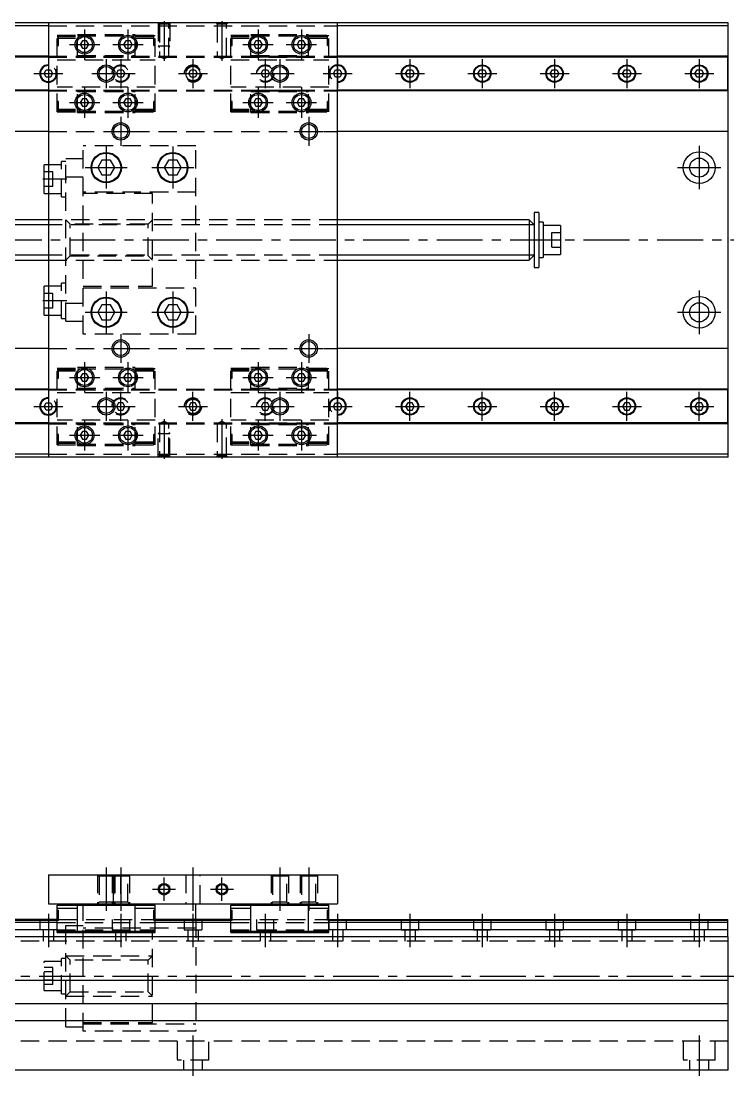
# Model space of a CAD drawing. Extents: x -2 to 705, y -8 to 380.
# Drawn here: x 458.4 to 704.8, y 15.5 to 380 of the extents above; entities that cross this region are included whole.
import ezdxf

# ---------------------------------------------------------------- set-up
doc = ezdxf.new("R2010")
doc.units = 0
doc.header["$LTSCALE"] = 0.5
doc.linetypes.add('CENTER', pattern=[50.8, 31.75, -6.35, 6.35, -6.35])
doc.linetypes.add('DASHED', pattern=[19.05, 12.7, -6.35])
for name, color, linetype in [('MSM_CENTER', 1, 'CENTER'), ('MSM_CONTINUOUS', 7, 'CONTINUOUS'), ('MSM_DASHED', 4, 'DASHED'), ('MSM_NARROW', 5, 'CONTINUOUS')]:
    doc.layers.add(name, color=color, linetype=linetype)

msp = doc.modelspace()

# ---------------------------------------------------------------- linework, layer by layer
at = {"layer": 'MSM_CENTER'}
for p, q in [((507.84, 379.97), (507.84, 366.29)), ((527.84, 379.97), (527.84, 366.29)), ((480.34, 377.09), (480.34, 366.59)), ((495.34, 377.09), (495.34, 366.59)), ((540.34, 377.09), (540.34, 366.59)), ((555.34, 377.09), (555.34, 366.59)), ((471.41, 373.34), (470.86, 373.34)), ((475.09, 371.84), (485.59, 371.84)), ((490.09, 371.84), (500.59, 371.84)), ((504.81, 373.34), (504.26, 373.34)), ((531.41, 373.34), (530.86, 373.34)), ((535.09, 371.84), (545.59, 371.84)), ((550.09, 371.84), (560.59, 371.84)), ((564.81, 373.34), (564.26, 373.34)), ((467.84, 366.84), (467.84, 356.84)), ((487.84, 366.84), (487.84, 356.84)), ((492.84, 366.84), (492.84, 356.84)), ((517.84, 366.84), (517.84, 356.84)), ((542.84, 366.84), (542.84, 356.84)), ((547.84, 366.84), (547.84, 356.84)), ((567.84, 366.84), (567.84, 356.84)), ((592.84, 366.84), (592.84, 356.84)), ((617.84, 366.84), (617.84, 356.84)), ((642.84, 366.84), (642.84, 356.84)), ((667.84, 366.84), (667.84, 356.84)), ((692.84, 366.84), (692.84, 356.84)), ((462.84, 361.84), (472.84, 361.84)), ((482.84, 361.84), (497.84, 361.84)), ((512.84, 361.84), (522.84, 361.84)), ((537.84, 361.84), (552.84, 361.84)), ((562.84, 361.84), (572.84, 361.84)), ((587.84, 361.84), (597.84, 361.84)), ((612.84, 361.84), (622.84, 361.84)), ((637.84, 361.84), (647.84, 361.84)), ((662.84, 361.84), (672.84, 361.84)), ((687.84, 361.84), (697.84, 361.84)), ((480.34, 357.09), (480.34, 346.59)), ((495.34, 357.09), (495.34, 346.59)), ((540.34, 357.09), (540.34, 346.59)), ((555.34, 357.09), (555.34, 346.59)), ((471.41, 350.34), (470.86, 350.34)), ((475.09, 351.84), (485.59, 351.84)), ((490.09, 351.84), (500.59, 351.84)), ((504.81, 350.34), (504.26, 350.34)), ((531.41, 350.34), (530.86, 350.34)), ((535.09, 351.84), (545.59, 351.84)), ((550.09, 351.84), (560.59, 351.84)), ((564.81, 350.34), (564.26, 350.34)), ((492.84, 346.84), (492.84, 336.84)), ((557.84, 346.84), (557.84, 336.84)), ((487.84, 341.84), (497.84, 341.84)), ((552.84, 341.84), (562.84, 341.84)), ((487.84, 336.59), (487.84, 322.09)), ((510.84, 336.59), (510.84, 322.09)), ((692.84, 336.84), (692.84, 321.84)), ((480.59, 329.34), (495.09, 329.34)), ((503.59, 329.34), (518.09, 329.34)), ((685.34, 329.34), (700.34, 329.34)), ((474.21, 325.34), (465.96, 325.34)), ((221.09, 304.34), (704.84, 304.34)), ((487.84, 286.59), (487.84, 272.09)), ((510.84, 286.59), (510.84, 272.09)), ((692.84, 286.84), (692.84, 271.84)), ((474.21, 283.34), (465.96, 283.34)), ((480.59, 279.34), (495.09, 279.34)), ((503.59, 279.34), (518.09, 279.34)), ((685.34, 279.34), (700.34, 279.34)), ((492.84, 271.84), (492.84, 261.84)), ((557.84, 271.84), (557.84, 261.84)), ((487.84, 266.84), (497.84, 266.84)), ((552.84, 266.84), (562.84, 266.84)), ((480.34, 262.09), (480.34, 251.59)), ((495.34, 262.09), (495.34, 251.59)), ((540.34, 262.09), (540.34, 251.59)), ((555.34, 262.09), (555.34, 251.59)), ((471.41, 258.34), (470.86, 258.34)), ((475.09, 256.84), (485.59, 256.84)), ((490.09, 256.84), (500.59, 256.84)), ((504.81, 258.34), (504.26, 258.34)), ((531.41, 258.34), (530.86, 258.34)), ((535.09, 256.84), (545.59, 256.84)), ((550.09, 256.84), (560.59, 256.84)), ((564.81, 258.34), (564.26, 258.34)), ((467.84, 251.84), (467.84, 241.84)), ((487.84, 251.84), (487.84, 241.84)), ((492.84, 241.84), (492.84, 251.84)), ((517.84, 241.84), (517.84, 251.84)), ((542.84, 241.84), (542.84, 251.84)), ((547.84, 251.84), (547.84, 241.84)), ((567.84, 251.84), (567.84, 241.84)), ((592.84, 241.84), (592.84, 251.84)), ((617.84, 241.84), (617.84, 251.84)), ((642.84, 241.84), (642.84, 251.84)), ((667.84, 241.84), (667.84, 251.84)), ((692.84, 241.84), (692.84, 251.84)), ((462.84, 246.84), (472.84, 246.84)), ((482.84, 246.84), (497.84, 246.84)), ((512.84, 246.84), (522.84, 246.84)), ((537.84, 246.84), (552.84, 246.84)), ((562.84, 246.84), (572.84, 246.84)), ((587.84, 246.84), (597.84, 246.84)), ((612.84, 246.84), (622.84, 246.84)), ((637.84, 246.84), (647.84, 246.84)), ((662.84, 246.84), (672.84, 246.84)), ((687.84, 246.84), (697.84, 246.84)), ((480.34, 242.09), (480.34, 231.59)), ((495.34, 242.09), (495.34, 231.59)), ((507.84, 242.4), (507.84, 228.72)), ((527.84, 242.4), (527.84, 228.72)), ((540.34, 242.09), (540.34, 231.59)), ((555.34, 242.09), (555.34, 231.59)), ((471.41, 235.34), (470.86, 235.34)), ((475.09, 236.84), (485.59, 236.84)), ((490.09, 236.84), (500.59, 236.84)), ((504.81, 235.34), (504.26, 235.34)), ((531.41, 235.34), (530.86, 235.34)), ((535.09, 236.84), (545.59, 236.84)), ((550.09, 236.84), (560.59, 236.84)), ((564.81, 235.34), (564.26, 235.34)), ((487.84, 87.5), (487.84, 72.5)), ((492.84, 87.5), (492.84, 72.5)), ((517.84, 87.5), (517.84, 72.5)), ((547.84, 87.5), (547.84, 72.5)), ((557.84, 87.5), (557.84, 72.5)), ((507.84, 76), (507.84, 84)), ((527.84, 76), (527.84, 84)), ((503.84, 80), (511.84, 80)), ((523.84, 80), (531.84, 80)), ((467.84, 71.5), (467.84, 60)), ((471.41, 71), (470.86, 71)), ((492.84, 71.5), (492.84, 60)), ((504.81, 71), (504.26, 71)), ((517.84, 71.5), (517.84, 60)), ((531.41, 71), (530.86, 71)), ((542.84, 71.5), (542.84, 60)), ((564.81, 71), (564.26, 71)), ((567.84, 71.5), (567.84, 60)), ((592.84, 71.5), (592.84, 60)), ((617.84, 71.5), (617.84, 60)), ((642.84, 71.5), (642.84, 60)), ((667.84, 71.5), (667.84, 60)), ((692.84, 71.5), (692.84, 60)), ((261.44, 50), (704.84, 50)), ((517.84, 29.5), (517.84, 15.5)), ((692.84, 29.5), (692.84, 15.5))]:
    msp.add_line(p, q, dxfattribs=at)
at = {"layer": 'MSM_CONTINUOUS'}
for p, q in [((702.84, 379.34), (332.89, 379.34)), ((467.84, 379.34), (467.84, 229.34)), ((567.84, 229.34), (567.84, 379.34)), ((702.84, 229.34), (702.84, 379.34)), ((467.84, 378.34), (332.84, 378.34)), ((702.84, 378.34), (567.84, 378.34)), ((479.6, 373.12), (478.86, 371.84)), ((478.86, 371.84), (479.6, 370.56)), ((481.08, 373.12), (479.6, 373.12)), ((481.82, 371.84), (481.08, 373.12)), ((481.08, 370.56), (481.82, 371.84)), ((494.6, 373.12), (493.86, 371.84)), ((493.86, 371.84), (494.6, 370.56)), ((496.08, 373.12), (494.6, 373.12)), ((496.82, 371.84), (496.08, 373.12)), ((496.08, 370.56), (496.82, 371.84)), ((539.6, 373.12), (538.86, 371.84)), ((538.86, 371.84), (539.6, 370.56)), ((541.08, 373.12), (539.6, 373.12)), ((541.82, 371.84), (541.08, 373.12)), ((541.08, 370.56), (541.82, 371.84)), ((554.6, 373.12), (553.86, 371.84)), ((553.86, 371.84), (554.6, 370.56)), ((556.08, 373.12), (554.6, 373.12)), ((556.82, 371.84), (556.08, 373.12)), ((556.08, 370.56), (556.82, 371.84)), ((479.6, 370.56), (481.08, 370.56)), ((494.6, 370.56), (496.08, 370.56)), ((539.6, 370.56), (541.08, 370.56)), ((554.6, 370.56), (556.08, 370.56)), ((467.84, 367.84), (332.84, 367.84)), ((467.84, 367.54), (332.84, 367.54)), ((702.84, 367.84), (567.84, 367.84)), ((702.79, 367.54), (567.84, 367.54)), ((702.79, 355.84), (702.79, 367.84)), ((466.36, 361.84), (467.1, 363.12)), ((467.1, 360.56), (466.36, 361.84)), ((467.1, 363.12), (467.84, 363.12)), ((567.84, 363.12), (568.58, 363.12)), ((568.58, 363.12), (569.32, 361.84)), ((569.32, 361.84), (568.58, 360.56)), ((591.36, 361.84), (592.1, 363.12)), ((592.1, 360.56), (591.36, 361.84)), ((592.1, 363.12), (593.58, 363.12)), ((593.58, 363.12), (594.32, 361.84)), ((594.32, 361.84), (593.58, 360.56)), ((616.36, 361.84), (617.1, 363.12)), ((617.1, 360.56), (616.36, 361.84)), ((617.1, 363.12), (618.58, 363.12)), ((618.58, 363.12), (619.32, 361.84)), ((619.32, 361.84), (618.58, 360.56)), ((641.36, 361.84), (642.1, 363.12)), ((642.1, 360.56), (641.36, 361.84)), ((642.1, 363.12), (643.58, 363.12)), ((643.58, 363.12), (644.32, 361.84)), ((644.32, 361.84), (643.58, 360.56)), ((666.36, 361.84), (667.1, 363.12)), ((667.1, 360.56), (666.36, 361.84)), ((667.1, 363.12), (668.58, 363.12)), ((668.58, 363.12), (669.32, 361.84)), ((669.32, 361.84), (668.58, 360.56)), ((691.36, 361.84), (692.1, 363.12)), ((692.1, 360.56), (691.36, 361.84)), ((692.1, 363.12), (693.58, 363.12)), ((693.58, 363.12), (694.32, 361.84)), ((694.32, 361.84), (693.58, 360.56)), ((467.84, 360.56), (467.1, 360.56)), ((568.58, 360.56), (567.84, 360.56)), ((593.58, 360.56), (592.1, 360.56)), ((618.58, 360.56), (617.1, 360.56)), ((643.58, 360.56), (642.1, 360.56)), ((668.58, 360.56), (667.1, 360.56)), ((693.58, 360.56), (692.1, 360.56)), ((467.84, 356.14), (332.84, 356.14)), ((467.84, 355.84), (332.84, 355.84)), ((702.79, 356.14), (567.84, 356.14)), ((702.79, 355.84), (567.84, 355.84)), ((479.6, 353.12), (478.86, 351.84)), ((478.86, 351.84), (479.6, 350.56)), ((481.08, 353.12), (479.6, 353.12)), ((479.6, 350.56), (481.08, 350.56)), ((481.82, 351.84), (481.08, 353.12)), ((481.08, 350.56), (481.82, 351.84)), ((494.6, 353.12), (493.86, 351.84)), ((493.86, 351.84), (494.6, 350.56)), ((496.08, 353.12), (494.6, 353.12)), ((494.6, 350.56), (496.08, 350.56)), ((496.82, 351.84), (496.08, 353.12)), ((496.08, 350.56), (496.82, 351.84)), ((539.6, 353.12), (538.86, 351.84)), ((538.86, 351.84), (539.6, 350.56)), ((541.08, 353.12), (539.6, 353.12)), ((539.6, 350.56), (541.08, 350.56)), ((541.82, 351.84), (541.08, 353.12)), ((541.08, 350.56), (541.82, 351.84)), ((554.6, 353.12), (553.86, 351.84)), ((553.86, 351.84), (554.6, 350.56)), ((556.08, 353.12), (554.6, 353.12)), ((554.6, 350.56), (556.08, 350.56)), ((556.82, 351.84), (556.08, 353.12)), ((556.08, 350.56), (556.82, 351.84)), ((467.84, 341.84), (332.84, 341.84)), ((702.84, 341.84), (567.84, 341.84)), ((486.37, 331.88), (484.91, 329.34)), ((489.31, 331.88), (486.37, 331.88)), ((490.77, 329.34), (489.31, 331.88)), ((509.37, 331.88), (507.91, 329.34)), ((512.31, 331.88), (509.37, 331.88)), ((513.77, 329.34), (512.31, 331.88)), ((466.34, 320.34), (466.34, 330.34)), ((467.84, 330.34), (466.34, 330.34)), ((484.91, 329.34), (486.37, 326.8)), ((489.31, 326.8), (490.77, 329.34)), ((507.91, 329.34), (509.37, 326.8)), ((512.31, 326.8), (513.77, 329.34)), ((486.37, 326.8), (489.31, 326.8)), ((509.37, 326.8), (512.31, 326.8)), ((466.34, 320.34), (467.84, 320.34)), ((635.84, 313.84), (635.84, 294.84)), ((637.44, 313.84), (635.84, 313.84)), ((637.44, 313.84), (637.44, 294.84)), ((467.84, 311.34), (332.84, 311.34)), ((634.09, 311.34), (567.84, 311.34)), ((635.84, 309.59), (634.09, 311.34)), ((634.09, 311.34), (634.09, 297.34)), ((638.94, 310.44), (637.44, 310.44)), ((638.94, 310.44), (638.94, 298.24)), ((644.94, 309.34), (638.94, 309.34)), ((644.94, 309.34), (644.94, 299.34)), ((634.09, 297.34), (635.84, 299.09)), ((638.94, 299.34), (644.94, 299.34)), ((332.84, 297.34), (467.84, 297.34)), ((567.84, 297.34), (634.09, 297.34)), ((637.44, 298.24), (638.94, 298.24)), ((635.84, 294.84), (637.44, 294.84)), ((467.84, 288.34), (466.34, 288.34)), ((466.34, 278.34), (466.34, 288.34)), ((486.37, 281.88), (484.91, 279.34)), ((489.31, 281.88), (486.37, 281.88)), ((490.77, 279.34), (489.31, 281.88)), ((509.37, 281.88), (507.91, 279.34)), ((512.31, 281.88), (509.37, 281.88)), ((513.77, 279.34), (512.31, 281.88)), ((466.34, 278.34), (467.84, 278.34)), ((484.91, 279.34), (486.37, 276.8)), ((489.31, 276.8), (490.77, 279.34)), ((507.91, 279.34), (509.37, 276.8)), ((512.31, 276.8), (513.77, 279.34)), ((486.37, 276.8), (489.31, 276.8)), ((509.37, 276.8), (512.31, 276.8)), ((467.84, 266.84), (332.84, 266.84)), ((702.84, 266.84), (567.84, 266.84)), ((479.6, 258.12), (478.86, 256.84)), ((478.86, 256.84), (479.6, 255.56)), ((481.08, 258.12), (479.6, 258.12)), ((479.6, 255.56), (481.08, 255.56)), ((481.82, 256.84), (481.08, 258.12)), ((481.08, 255.56), (481.82, 256.84)), ((494.6, 258.12), (493.86, 256.84)), ((493.86, 256.84), (494.6, 255.56)), ((496.08, 258.12), (494.6, 258.12)), ((494.6, 255.56), (496.08, 255.56)), ((496.82, 256.84), (496.08, 258.12)), ((496.08, 255.56), (496.82, 256.84)), ((539.6, 258.12), (538.86, 256.84)), ((538.86, 256.84), (539.6, 255.56)), ((541.08, 258.12), (539.6, 258.12)), ((539.6, 255.56), (541.08, 255.56)), ((541.82, 256.84), (541.08, 258.12)), ((541.08, 255.56), (541.82, 256.84)), ((554.6, 258.12), (553.86, 256.84)), ((553.86, 256.84), (554.6, 255.56)), ((556.08, 258.12), (554.6, 258.12)), ((554.6, 255.56), (556.08, 255.56)), ((556.82, 256.84), (556.08, 258.12)), ((556.08, 255.56), (556.82, 256.84)), ((467.84, 252.84), (332.84, 252.84)), ((467.84, 252.54), (332.84, 252.54)), ((702.79, 252.84), (567.84, 252.84)), ((702.79, 252.54), (567.84, 252.54)), ((702.79, 240.84), (702.79, 252.84)), ((466.36, 246.84), (467.1, 248.12)), ((467.1, 248.12), (467.84, 248.12)), ((567.84, 248.12), (568.58, 248.12)), ((568.58, 248.12), (569.32, 246.84)), ((592.1, 248.12), (591.36, 246.84)), ((593.58, 248.12), (592.1, 248.12)), ((594.32, 246.84), (593.58, 248.12)), ((617.1, 248.12), (616.36, 246.84)), ((618.58, 248.12), (617.1, 248.12)), ((619.32, 246.84), (618.58, 248.12)), ((642.1, 248.12), (641.36, 246.84)), ((643.58, 248.12), (642.1, 248.12)), ((644.32, 246.84), (643.58, 248.12)), ((667.1, 248.12), (666.36, 246.84)), ((668.58, 248.12), (667.1, 248.12)), ((669.32, 246.84), (668.58, 248.12)), ((692.1, 248.12), (691.36, 246.84)), ((693.58, 248.12), (692.1, 248.12)), ((694.32, 246.84), (693.58, 248.12)), ((467.1, 245.56), (466.36, 246.84)), ((467.84, 245.56), (467.1, 245.56)), ((568.58, 245.56), (567.84, 245.56)), ((569.32, 246.84), (568.58, 245.56)), ((591.36, 246.84), (592.1, 245.56)), ((592.1, 245.56), (593.58, 245.56)), ((593.58, 245.56), (594.32, 246.84)), ((616.36, 246.84), (617.1, 245.56)), ((617.1, 245.56), (618.58, 245.56)), ((618.58, 245.56), (619.32, 246.84)), ((641.36, 246.84), (642.1, 245.56)), ((642.1, 245.56), (643.58, 245.56)), ((643.58, 245.56), (644.32, 246.84)), ((666.36, 246.84), (667.1, 245.56)), ((667.1, 245.56), (668.58, 245.56)), ((668.58, 245.56), (669.32, 246.84)), ((691.36, 246.84), (692.1, 245.56)), ((692.1, 245.56), (693.58, 245.56)), ((693.58, 245.56), (694.32, 246.84)), ((467.84, 241.14), (332.84, 241.14)), ((467.84, 240.84), (332.84, 240.84)), ((702.79, 241.14), (567.84, 241.14)), ((702.84, 240.84), (567.84, 240.84)), ((479.6, 238.12), (478.86, 236.84)), ((481.08, 238.12), (479.6, 238.12)), ((481.82, 236.84), (481.08, 238.12)), ((494.6, 238.12), (493.86, 236.84)), ((496.08, 238.12), (494.6, 238.12)), ((496.82, 236.84), (496.08, 238.12)), ((539.6, 238.12), (538.86, 236.84)), ((541.08, 238.12), (539.6, 238.12)), ((541.82, 236.84), (541.08, 238.12)), ((554.6, 238.12), (553.86, 236.84)), ((556.08, 238.12), (554.6, 238.12)), ((556.82, 236.84), (556.08, 238.12)), ((478.86, 236.84), (479.6, 235.56)), ((479.6, 235.56), (481.08, 235.56)), ((481.08, 235.56), (481.82, 236.84)), ((493.86, 236.84), (494.6, 235.56)), ((494.6, 235.56), (496.08, 235.56)), ((496.08, 235.56), (496.82, 236.84)), ((538.86, 236.84), (539.6, 235.56)), ((539.6, 235.56), (541.08, 235.56)), ((541.08, 235.56), (541.82, 236.84)), ((553.86, 236.84), (554.6, 235.56)), ((554.6, 235.56), (556.08, 235.56)), ((556.08, 235.56), (556.82, 236.84)), ((467.84, 230.34), (332.84, 230.34)), ((702.84, 230.34), (567.84, 230.34)), ((702.84, 229.34), (332.89, 229.34)), ((467.84, 85), (467.84, 75)), ((467.84, 85), (567.84, 85)), ((567.84, 85), (567.84, 75)), ((467.84, 75), (567.84, 75)), ((470.89, 74.5), (504.79, 74.5)), ((470.89, 65), (470.89, 74.5)), ((470.89, 73.5), (477.89, 73.5)), ((477.89, 65), (477.89, 75)), ((497.79, 65), (497.79, 75)), ((497.79, 73.5), (504.79, 73.5)), ((504.79, 65), (504.79, 74.5)), ((518.84, 69.5), (518.84, 75)), ((530.89, 65), (530.89, 74.5)), ((530.89, 74.5), (564.79, 74.5)), ((530.89, 73.5), (537.89, 73.5)), ((537.89, 65), (537.89, 75)), ((557.79, 65), (557.79, 75)), ((557.79, 73.5), (564.79, 73.5)), ((564.79, 65), (564.79, 74.5)), ((471.39, 69.5), (332.84, 69.5)), ((470.89, 72.8), (471.39, 72.8)), ((471.39, 72.5), (470.89, 72.5)), ((471.39, 69.2), (471.39, 72.8)), ((504.29, 69.2), (504.29, 72.8)), ((504.79, 72.8), (504.29, 72.8)), ((504.79, 72.5), (504.29, 72.5)), ((531.39, 69.5), (504.29, 69.5)), ((530.89, 72.8), (531.39, 72.8)), ((531.39, 72.5), (530.89, 72.5)), ((531.39, 69.2), (531.39, 72.8)), ((564.79, 72.8), (564.29, 72.8)), ((564.29, 69.2), (564.29, 72.8)), ((564.79, 72.5), (564.29, 72.5)), ((564.29, 69.5), (702.79, 69.5)), ((702.79, 63.5), (702.79, 69.5)), ((471.39, 69.2), (332.84, 69.2)), ((470.89, 68.55), (332.84, 68.55)), ((470.89, 65.95), (332.84, 65.95)), ((471.39, 69.2), (470.89, 69.2)), ((504.29, 69.2), (504.79, 69.2)), ((530.89, 69.2), (504.79, 69.2)), ((530.89, 68.55), (504.79, 68.55)), ((531.39, 69.2), (530.89, 69.2)), ((702.79, 69.2), (564.79, 69.2)), ((702.79, 68.55), (564.79, 68.55)), ((702.79, 65.95), (564.79, 65.95)), ((702.84, 63.5), (332.84, 63.5)), ((470.89, 65.5), (504.79, 65.5)), ((470.89, 65), (504.79, 65)), ((530.89, 65.5), (564.79, 65.5)), ((530.89, 65), (564.79, 65)), ((702.84, 17.5), (702.84, 63.5)), ((702.84, 48.5), (332.84, 48.5)), ((332.84, 40.5), (702.84, 40.5)), ((702.84, 34.5), (332.84, 34.5)), ((702.84, 17.5), (332.84, 17.5))]:
    msp.add_line(p, q, dxfattribs=at)
for centre, radius in [((480.34, 371.84), 3.25), ((480.34, 371.84), 2.75), ((495.34, 371.84), 3.25), ((495.34, 371.84), 2.75), ((540.34, 371.84), 3.25), ((540.34, 371.84), 2.75), ((555.34, 371.84), 3.25), ((555.34, 371.84), 2.75), ((592.84, 361.84), 3), ((592.84, 361.84), 2.75), ((617.84, 361.84), 3), ((617.84, 361.84), 2.75), ((642.84, 361.84), 3), ((642.84, 361.84), 2.75), ((667.84, 361.84), 3), ((667.84, 361.84), 2.75), ((692.84, 361.84), 3), ((692.84, 361.84), 2.75), ((487.84, 361.84), 2.46), ((517.84, 361.84), 2.5), ((547.84, 361.84), 2.46), ((480.34, 351.84), 3.25), ((480.34, 351.84), 2.75), ((495.34, 351.84), 3.25), ((495.34, 351.84), 2.75), ((540.34, 351.84), 3.25), ((540.34, 351.84), 2.75), ((555.34, 351.84), 3.25), ((555.34, 351.84), 2.75), ((492.84, 341.84), 2.46), ((557.84, 341.84), 2.46), ((487.84, 329.34), 5.25), ((487.84, 329.34), 5), ((510.84, 329.34), 5.25), ((510.84, 329.34), 5), ((692.84, 329.34), 5.5), ((692.84, 329.34), 3.3), ((487.84, 279.34), 5.25), ((487.84, 279.34), 5), ((510.84, 279.34), 5.25), ((510.84, 279.34), 5), ((692.84, 279.34), 5.5), ((692.84, 279.34), 3.3), ((492.84, 266.84), 2.46), ((557.84, 266.84), 2.46), ((480.34, 256.84), 3.25), ((480.34, 256.84), 2.75), ((495.34, 256.84), 3.25), ((495.34, 256.84), 2.75), ((540.34, 256.84), 3.25), ((540.34, 256.84), 2.75), ((555.34, 256.84), 3.25), ((555.34, 256.84), 2.75), ((487.84, 246.84), 2.46), ((517.84, 246.84), 2.5), ((547.84, 246.84), 2.46), ((592.84, 246.84), 3), ((592.84, 246.84), 2.75), ((617.84, 246.84), 3), ((617.84, 246.84), 2.75), ((642.84, 246.84), 3), ((642.84, 246.84), 2.75), ((667.84, 246.84), 3), ((667.84, 246.84), 2.75), ((692.84, 246.84), 3), ((692.84, 246.84), 2.75), ((480.34, 236.84), 3.25), ((480.34, 236.84), 2.75), ((495.34, 236.84), 3.25), ((495.34, 236.84), 2.75), ((540.34, 236.84), 3.25), ((540.34, 236.84), 2.75), ((555.34, 236.84), 3.25), ((555.34, 236.84), 2.75), ((507.84, 80), 1.62), ((527.84, 80), 1.62)]:
    msp.add_circle(centre, radius, dxfattribs=at)
for centre, radius, start, end in [((467.84, 361.84), 3, 90, 270), ((467.84, 361.84), 2.75, 90, 270), ((567.84, 361.84), 3, 270, 90), ((567.84, 361.84), 2.75, 270, 90), ((467.84, 246.84), 3, 90, 270), ((467.84, 246.84), 2.75, 90, 270), ((567.84, 246.84), 3, 270, 90), ((567.84, 246.84), 2.75, 270, 90)]:
    msp.add_arc(centre, radius, start, end, dxfattribs=at)
at = {"layer": 'MSM_DASHED'}
for p, q in [((505.84, 379.34), (506.22, 378.96)), ((505.84, 379.34), (505.84, 371.34)), ((509.46, 378.96), (509.84, 379.34)), ((509.84, 379.34), (509.84, 371.34)), ((525.84, 379.34), (526.22, 378.96)), ((529.46, 378.96), (529.84, 379.34)), ((467.84, 378.34), (567.84, 378.34)), ((506.22, 378.96), (506.22, 367.84)), ((509.46, 378.96), (506.22, 378.96)), ((509.46, 367.84), (509.46, 378.96)), ((526.22, 378.96), (526.22, 367.84)), ((529.46, 378.96), (526.22, 378.96)), ((529.46, 367.84), (529.46, 378.96)), ((470.89, 348.59), (470.89, 375.09)), ((470.89, 375.09), (477.89, 375.09)), ((471.39, 374.84), (470.89, 374.84)), ((470.89, 374.59), (477.89, 374.59)), ((470.89, 374.09), (477.89, 374.09)), ((471.39, 373.34), (470.89, 373.34)), ((470.89, 371.84), (471.39, 371.84)), ((471.39, 371.54), (471.39, 375.09)), ((477.89, 375.34), (497.79, 375.34)), ((477.89, 367.59), (477.89, 375.34)), ((477.89, 374.84), (497.79, 374.84)), ((497.79, 367.59), (497.79, 375.34)), ((497.79, 375.09), (504.79, 375.09)), ((497.79, 374.59), (504.79, 374.59)), ((497.79, 374.09), (504.79, 374.09)), ((504.29, 371.54), (504.29, 375.09)), ((504.79, 374.84), (504.29, 374.84)), ((504.29, 373.34), (504.79, 373.34)), ((504.29, 371.84), (504.79, 371.84)), ((504.79, 348.59), (504.79, 375.09)), ((530.89, 375.09), (537.89, 375.09)), ((530.89, 348.59), (530.89, 375.09)), ((531.39, 374.84), (530.89, 374.84)), ((530.89, 374.59), (537.89, 374.59)), ((530.89, 374.09), (537.89, 374.09)), ((531.39, 373.34), (530.89, 373.34)), ((530.89, 371.84), (531.39, 371.84)), ((531.39, 371.54), (531.39, 375.09)), ((537.89, 375.34), (557.79, 375.34)), ((537.89, 367.59), (537.89, 375.34)), ((537.89, 374.84), (557.79, 374.84)), ((557.79, 367.59), (557.79, 375.34)), ((557.79, 375.09), (564.79, 375.09)), ((557.79, 374.59), (564.79, 374.59)), ((557.79, 374.09), (564.79, 374.09)), ((564.29, 371.54), (564.29, 375.09)), ((564.79, 374.84), (564.29, 374.84)), ((564.29, 373.34), (564.79, 373.34)), ((564.29, 371.84), (564.79, 371.84)), ((564.79, 348.59), (564.79, 375.09)), ((470.89, 371.54), (471.39, 371.54)), ((504.29, 371.54), (504.79, 371.54)), ((509.84, 371.34), (505.84, 371.34)), ((506.22, 370.84), (505.84, 371.34)), ((509.46, 370.84), (509.84, 371.34)), ((530.89, 371.54), (531.39, 371.54)), ((564.29, 371.54), (564.79, 371.54)), ((467.84, 367.84), (567.84, 367.84)), ((467.84, 367.54), (567.84, 367.54)), ((467.84, 364.99), (467.84, 358.69)), ((470.89, 366.59), (504.79, 366.59)), ((477.89, 368.09), (497.79, 368.09)), ((477.89, 367.59), (497.79, 367.59)), ((506.22, 367.84), (507.84, 366.91)), ((507.84, 366.91), (509.46, 367.84)), ((526.22, 367.84), (527.84, 366.91)), ((527.84, 366.91), (529.46, 367.84)), ((530.89, 366.59), (564.79, 366.59)), ((537.89, 368.09), (557.79, 368.09)), ((537.89, 367.59), (557.79, 367.59)), ((467.84, 363.12), (468.58, 363.12)), ((468.58, 363.12), (469.32, 361.84)), ((469.32, 361.84), (468.58, 360.56)), ((491.36, 361.84), (492.1, 363.12)), ((492.1, 360.56), (491.36, 361.84)), ((492.1, 363.12), (493.58, 363.12)), ((493.58, 363.12), (494.32, 361.84)), ((494.32, 361.84), (493.58, 360.56)), ((516.36, 361.84), (517.1, 363.12)), ((517.1, 360.56), (516.36, 361.84)), ((517.1, 363.12), (518.58, 363.12)), ((518.58, 363.12), (519.32, 361.84)), ((519.32, 361.84), (518.58, 360.56)), ((541.36, 361.84), (542.1, 363.12)), ((542.1, 360.56), (541.36, 361.84)), ((542.1, 363.12), (543.58, 363.12)), ((543.58, 363.12), (544.32, 361.84)), ((544.32, 361.84), (543.58, 360.56)), ((566.36, 361.84), (567.1, 363.12)), ((567.1, 360.56), (566.36, 361.84)), ((567.1, 363.12), (567.84, 363.12)), ((468.58, 360.56), (467.84, 360.56)), ((493.58, 360.56), (492.1, 360.56)), ((518.58, 360.56), (517.1, 360.56)), ((543.58, 360.56), (542.1, 360.56)), ((567.84, 360.56), (567.1, 360.56)), ((467.84, 356.14), (567.84, 356.14)), ((467.84, 355.84), (567.84, 355.84)), ((504.79, 357.09), (470.89, 357.09)), ((477.89, 356.09), (497.79, 356.09)), ((477.89, 348.34), (477.89, 356.09)), ((477.89, 355.59), (497.79, 355.59)), ((497.79, 348.34), (497.79, 356.09)), ((564.79, 357.09), (530.89, 357.09)), ((537.89, 356.09), (557.79, 356.09)), ((537.89, 348.34), (537.89, 356.09)), ((537.89, 355.59), (557.79, 355.59)), ((557.79, 348.34), (557.79, 356.09)), ((471.39, 352.14), (470.89, 352.14)), ((471.39, 351.84), (470.89, 351.84)), ((471.39, 350.34), (470.89, 350.34)), ((471.39, 348.59), (471.39, 352.14)), ((504.29, 348.59), (504.29, 352.14)), ((504.79, 352.14), (504.29, 352.14)), ((504.79, 351.84), (504.29, 351.84)), ((504.29, 350.34), (504.79, 350.34)), ((531.39, 352.14), (530.89, 352.14)), ((531.39, 351.84), (530.89, 351.84)), ((531.39, 350.34), (530.89, 350.34)), ((531.39, 348.59), (531.39, 352.14)), ((564.29, 348.59), (564.29, 352.14)), ((564.79, 352.14), (564.29, 352.14)), ((564.79, 351.84), (564.29, 351.84)), ((564.29, 350.34), (564.79, 350.34)), ((470.89, 349.59), (477.89, 349.59)), ((470.89, 349.09), (477.89, 349.09)), ((470.89, 348.84), (471.39, 348.84)), ((470.89, 348.59), (477.89, 348.59)), ((477.89, 348.84), (497.79, 348.84)), ((477.89, 348.34), (497.79, 348.34)), ((497.79, 349.59), (504.79, 349.59)), ((497.79, 349.09), (504.79, 349.09)), ((497.79, 348.59), (504.79, 348.59)), ((504.29, 348.84), (504.79, 348.84)), ((530.89, 349.59), (537.89, 349.59)), ((530.89, 349.09), (537.89, 349.09)), ((530.89, 348.84), (531.39, 348.84)), ((530.89, 348.59), (537.89, 348.59)), ((537.89, 348.84), (557.79, 348.84)), ((537.89, 348.34), (557.79, 348.34)), ((557.79, 349.59), (564.79, 349.59)), ((557.79, 349.09), (564.79, 349.09)), ((557.79, 348.59), (564.79, 348.59)), ((564.29, 348.84), (564.79, 348.84)), ((467.84, 341.84), (567.84, 341.84)), ((518.84, 336.84), (479.84, 336.84)), ((479.84, 271.84), (479.84, 336.84)), ((518.84, 271.84), (518.84, 336.84)), ((479.84, 332.34), (473.84, 332.34)), ((473.84, 276.34), (473.84, 332.34)), ((472.34, 330.34), (467.84, 330.34)), ((472.34, 319.24), (472.34, 331.44)), ((473.84, 331.44), (472.34, 331.44)), ((469.34, 327.88), (466.34, 327.88)), ((469.34, 325.34), (466.34, 325.34)), ((469.34, 322.8), (469.34, 327.88)), ((473.84, 326.2), (479.84, 326.2)), ((469.34, 322.8), (466.34, 322.8)), ((518.84, 320.84), (479.84, 320.84)), ((467.84, 320.34), (472.34, 320.34)), ((472.34, 319.24), (473.84, 319.24)), ((503.84, 320.34), (479.84, 320.34)), ((503.84, 288.34), (503.84, 320.34)), ((567.84, 311.34), (467.84, 311.34)), ((475.34, 309.84), (473.84, 311.34)), ((502.34, 309.84), (475.34, 309.84)), ((475.34, 298.84), (475.34, 309.84)), ((503.84, 311.34), (502.34, 309.84)), ((502.34, 298.84), (502.34, 309.84)), ((567.84, 309.59), (467.84, 309.59)), ((641.94, 306.88), (644.94, 306.88)), ((641.94, 301.8), (641.94, 306.88)), ((641.94, 304.34), (644.94, 304.34)), ((567.84, 299.09), (467.84, 299.09)), ((641.94, 301.8), (644.94, 301.8)), ((467.84, 297.34), (567.84, 297.34)), ((473.84, 297.34), (475.34, 298.84)), ((475.34, 298.84), (502.34, 298.84)), ((502.34, 298.84), (503.84, 297.34)), ((472.34, 288.34), (467.84, 288.34)), ((472.34, 277.24), (472.34, 289.44)), ((473.84, 289.44), (472.34, 289.44)), ((479.84, 288.34), (503.84, 288.34)), ((469.34, 285.88), (466.34, 285.88)), ((469.34, 280.8), (469.34, 285.88)), ((479.84, 287.84), (518.84, 287.84)), ((469.34, 283.34), (466.34, 283.34)), ((469.34, 280.8), (466.34, 280.8)), ((473.84, 282.49), (479.84, 282.49)), ((467.84, 278.34), (472.34, 278.34)), ((472.34, 277.24), (473.84, 277.24)), ((473.84, 276.34), (479.84, 276.34)), ((518.84, 271.84), (479.84, 271.84)), ((467.84, 266.84), (567.84, 266.84)), ((470.89, 260.09), (477.89, 260.09)), ((470.89, 233.59), (470.89, 260.09)), ((471.39, 259.84), (470.89, 259.84)), ((470.89, 259.59), (477.89, 259.59)), ((470.89, 259.09), (477.89, 259.09)), ((471.39, 256.54), (471.39, 260.09)), ((477.89, 260.34), (497.79, 260.34)), ((477.89, 252.59), (477.89, 260.34)), ((477.89, 259.84), (497.79, 259.84)), ((497.79, 252.59), (497.79, 260.34)), ((497.79, 260.09), (504.79, 260.09)), ((497.79, 259.59), (504.79, 259.59)), ((497.79, 259.09), (504.79, 259.09)), ((504.29, 256.54), (504.29, 260.09)), ((504.79, 259.84), (504.29, 259.84)), ((504.79, 233.59), (504.79, 260.09)), ((530.89, 260.09), (537.89, 260.09)), ((530.89, 233.59), (530.89, 260.09)), ((531.39, 259.84), (530.89, 259.84)), ((530.89, 259.59), (537.89, 259.59)), ((530.89, 259.09), (537.89, 259.09)), ((531.39, 256.54), (531.39, 260.09)), ((537.89, 260.34), (557.79, 260.34)), ((537.89, 252.59), (537.89, 260.34)), ((537.89, 259.84), (557.79, 259.84)), ((557.79, 252.59), (557.79, 260.34)), ((557.79, 260.09), (564.79, 260.09)), ((557.79, 259.59), (564.79, 259.59)), ((557.79, 259.09), (564.79, 259.09)), ((564.29, 256.54), (564.29, 260.09)), ((564.79, 259.84), (564.29, 259.84)), ((564.79, 233.59), (564.79, 260.09)), ((471.39, 258.34), (470.89, 258.34)), ((470.89, 256.84), (471.39, 256.84)), ((470.89, 256.54), (471.39, 256.54)), ((504.29, 258.34), (504.79, 258.34)), ((504.29, 256.84), (504.79, 256.84)), ((504.29, 256.54), (504.79, 256.54)), ((531.39, 258.34), (530.89, 258.34)), ((530.89, 256.84), (531.39, 256.84)), ((530.89, 256.54), (531.39, 256.54)), ((564.29, 258.34), (564.79, 258.34)), ((564.29, 256.84), (564.79, 256.84)), ((564.29, 256.54), (564.79, 256.54)), ((467.84, 252.84), (567.84, 252.84)), ((467.84, 252.54), (567.84, 252.54)), ((470.89, 251.59), (504.79, 251.59)), ((477.89, 253.09), (497.79, 253.09)), ((477.89, 252.59), (497.79, 252.59)), ((530.89, 251.59), (564.79, 251.59)), ((537.89, 253.09), (557.79, 253.09)), ((537.89, 252.59), (557.79, 252.59)), ((467.84, 249.99), (467.84, 243.69)), ((467.84, 248.12), (468.58, 248.12)), ((468.58, 248.12), (469.32, 246.84)), ((492.1, 248.12), (491.36, 246.84)), ((493.58, 248.12), (492.1, 248.12)), ((494.32, 246.84), (493.58, 248.12)), ((517.1, 248.12), (516.36, 246.84)), ((518.58, 248.12), (517.1, 248.12)), ((519.32, 246.84), (518.58, 248.12)), ((542.1, 248.12), (541.36, 246.84)), ((543.58, 248.12), (542.1, 248.12)), ((544.32, 246.84), (543.58, 248.12)), ((566.36, 246.84), (567.1, 248.12)), ((567.1, 248.12), (567.84, 248.12)), ((468.58, 245.56), (467.84, 245.56)), ((469.32, 246.84), (468.58, 245.56)), ((491.36, 246.84), (492.1, 245.56)), ((492.1, 245.56), (493.58, 245.56)), ((493.58, 245.56), (494.32, 246.84)), ((516.36, 246.84), (517.1, 245.56)), ((517.1, 245.56), (518.58, 245.56)), ((518.58, 245.56), (519.32, 246.84)), ((541.36, 246.84), (542.1, 245.56)), ((542.1, 245.56), (543.58, 245.56)), ((543.58, 245.56), (544.32, 246.84)), ((567.1, 245.56), (566.36, 246.84)), ((567.84, 245.56), (567.1, 245.56)), ((467.84, 241.14), (567.84, 241.14)), ((467.84, 240.84), (567.84, 240.84)), ((504.79, 242.09), (470.89, 242.09)), ((477.89, 241.09), (497.79, 241.09)), ((477.89, 233.34), (477.89, 241.09)), ((477.89, 240.59), (497.79, 240.59)), ((497.79, 233.34), (497.79, 241.09)), ((507.84, 241.78), (506.22, 240.84)), ((506.22, 240.84), (506.22, 229.72)), ((509.46, 240.84), (507.84, 241.78)), ((509.46, 229.72), (509.46, 240.84)), ((527.84, 241.78), (526.22, 240.84)), ((526.22, 240.84), (526.22, 229.72)), ((529.46, 240.84), (527.84, 241.78)), ((529.46, 229.72), (529.46, 240.84)), ((564.79, 242.09), (530.89, 242.09)), ((537.89, 233.34), (537.89, 241.09)), ((537.89, 241.09), (557.79, 241.09)), ((537.89, 240.59), (557.79, 240.59)), ((557.79, 233.34), (557.79, 241.09)), ((471.39, 237.14), (470.89, 237.14)), ((471.39, 233.59), (471.39, 237.14)), ((504.29, 233.59), (504.29, 237.14)), ((504.79, 237.14), (504.29, 237.14)), ((506.22, 237.84), (505.84, 237.34)), ((509.84, 237.34), (505.84, 237.34)), ((505.84, 229.34), (505.84, 237.34)), ((509.46, 237.84), (509.84, 237.34)), ((509.84, 229.34), (509.84, 237.34)), ((531.39, 237.14), (530.89, 237.14)), ((531.39, 233.59), (531.39, 237.14)), ((564.29, 233.59), (564.29, 237.14)), ((564.79, 237.14), (564.29, 237.14)), ((471.39, 236.84), (470.89, 236.84)), ((471.39, 235.34), (470.89, 235.34)), ((470.89, 234.59), (477.89, 234.59)), ((470.89, 234.09), (477.89, 234.09)), ((470.89, 233.84), (471.39, 233.84)), ((470.89, 233.59), (477.89, 233.59)), ((477.89, 233.84), (497.79, 233.84)), ((477.89, 233.34), (497.79, 233.34)), ((497.79, 234.59), (504.79, 234.59)), ((497.79, 234.09), (504.79, 234.09)), ((497.79, 233.59), (504.79, 233.59)), ((504.79, 236.84), (504.29, 236.84)), ((504.29, 235.34), (504.79, 235.34)), ((504.29, 233.84), (504.79, 233.84)), ((531.39, 236.84), (530.89, 236.84)), ((531.39, 235.34), (530.89, 235.34)), ((530.89, 234.59), (537.89, 234.59)), ((530.89, 234.09), (537.89, 234.09)), ((530.89, 233.84), (531.39, 233.84)), ((530.89, 233.59), (537.89, 233.59)), ((537.89, 233.84), (557.79, 233.84)), ((537.89, 233.34), (557.79, 233.34)), ((557.79, 234.59), (564.79, 234.59)), ((557.79, 234.09), (564.79, 234.09)), ((557.79, 233.59), (564.79, 233.59)), ((564.79, 236.84), (564.29, 236.84)), ((564.29, 235.34), (564.79, 235.34)), ((564.29, 233.84), (564.79, 233.84)), ((467.84, 230.34), (567.84, 230.34)), ((506.22, 229.72), (505.84, 229.34)), ((509.46, 229.72), (506.22, 229.72)), ((509.84, 229.34), (509.46, 229.72)), ((526.22, 229.72), (525.84, 229.34)), ((529.46, 229.72), (526.22, 229.72)), ((529.84, 229.34), (529.46, 229.72)), ((484.84, 85), (485.38, 84.46)), ((484.84, 85), (484.84, 75)), ((485.38, 84.46), (485.38, 75.54)), ((490.3, 84.46), (485.38, 84.46)), ((489.84, 85), (490.38, 84.46)), ((489.84, 85), (489.84, 75)), ((490.3, 84.46), (490.84, 85)), ((490.3, 75.54), (490.3, 84.46)), ((490.38, 84.46), (490.38, 75.54)), ((495.3, 84.46), (490.38, 84.46)), ((490.84, 85), (490.84, 75)), ((492.84, 78.4), (492.84, 84.4)), ((495.3, 84.46), (495.84, 85)), ((495.3, 75.54), (495.3, 84.46)), ((495.84, 85), (495.84, 75)), ((515.34, 85), (515.34, 75)), ((520.34, 75), (520.34, 85)), ((544.84, 85), (545.38, 84.46)), ((544.84, 85), (544.84, 75)), ((545.38, 84.46), (545.38, 75.54)), ((550.3, 84.46), (545.38, 84.46)), ((550.3, 84.46), (550.84, 85)), ((550.3, 75.54), (550.3, 84.46)), ((550.84, 85), (550.84, 75)), ((554.84, 85), (555.38, 84.46)), ((554.84, 85), (554.84, 75)), ((555.38, 84.46), (555.38, 75.54)), ((560.3, 84.46), (555.38, 84.46)), ((560.3, 84.46), (560.84, 85)), ((560.3, 75.54), (560.3, 84.46)), ((560.84, 85), (560.84, 75)), ((479.84, 31), (479.84, 75)), ((485.38, 75.54), (484.84, 75)), ((490.3, 75.54), (485.38, 75.54)), ((490.38, 75.54), (489.84, 75)), ((490.84, 75), (490.3, 75.54)), ((495.3, 75.54), (490.38, 75.54)), ((495.84, 75), (495.3, 75.54)), ((545.38, 75.54), (544.84, 75)), ((550.3, 75.54), (545.38, 75.54)), ((550.84, 75), (550.3, 75.54)), ((555.38, 75.54), (554.84, 75)), ((560.3, 75.54), (555.38, 75.54)), ((560.84, 75), (560.3, 75.54)), ((464.84, 69.5), (464.84, 66)), ((470.84, 66), (470.84, 69.5)), ((471.39, 69.5), (504.29, 69.5)), ((489.84, 69.5), (489.84, 66)), ((495.84, 69.5), (495.84, 66)), ((514.84, 69.5), (514.84, 66)), ((518.84, 69.5), (518.84, 31)), ((520.84, 69.5), (520.84, 66)), ((531.39, 69.5), (564.29, 69.5)), ((539.84, 69.5), (539.84, 66)), ((545.84, 66), (545.84, 69.5)), ((564.84, 69.5), (564.84, 66)), ((570.84, 69.5), (570.84, 66)), ((589.84, 69.5), (589.84, 66)), ((595.84, 69.5), (595.84, 66)), ((614.84, 69.5), (614.84, 66)), ((620.84, 69.5), (620.84, 66)), ((639.84, 69.5), (639.84, 66)), ((645.84, 69.5), (645.84, 66)), ((664.84, 69.5), (664.84, 66)), ((670.84, 69.5), (670.84, 66)), ((689.84, 69.5), (689.84, 66)), ((695.84, 69.5), (695.84, 66)), ((470.84, 66), (464.84, 66)), ((466.09, 66), (466.09, 62)), ((469.59, 66), (469.59, 62)), ((470.89, 68.5), (504.79, 68.5)), ((470.89, 66), (504.79, 66)), ((473.84, 67.5), (479.84, 67.5)), ((473.84, 32.5), (473.84, 67.5)), ((518.84, 66.5), (479.84, 66.5)), ((489.84, 66), (495.84, 66)), ((491.09, 66), (491.09, 62)), ((494.59, 66), (494.59, 62)), ((503.84, 34), (503.84, 66)), ((514.84, 66), (520.84, 66)), ((516.09, 66), (516.09, 62)), ((519.59, 66), (519.59, 62)), ((530.89, 68.5), (564.79, 68.5)), ((530.89, 66), (564.79, 66)), ((539.84, 66), (545.84, 66)), ((541.09, 66), (541.09, 62)), ((544.59, 66), (544.59, 62)), ((570.84, 66), (564.84, 66)), ((566.09, 66), (566.09, 62)), ((569.59, 66), (569.59, 62)), ((589.84, 66), (595.84, 66)), ((591.09, 66), (591.09, 62)), ((594.59, 66), (594.59, 62)), ((614.84, 66), (620.84, 66)), ((616.09, 66), (616.09, 62)), ((619.59, 66), (619.59, 62)), ((639.84, 66), (645.84, 66)), ((641.09, 66), (641.09, 62)), ((644.59, 66), (644.59, 62)), ((664.84, 66), (670.84, 66)), ((666.09, 66), (666.09, 62)), ((669.59, 66), (669.59, 62)), ((695.84, 66), (689.84, 66)), ((691.09, 66), (691.09, 62)), ((694.59, 66), (694.59, 62)), ((702.84, 62), (332.84, 62)), ((466.34, 45), (466.34, 55)), ((472.34, 55), (466.34, 55)), ((472.34, 43.9), (472.34, 56.1)), ((473.84, 56.1), (472.34, 56.1)), ((475.34, 55.5), (473.84, 57)), ((473.84, 57), (503.84, 57)), ((502.34, 55.5), (475.34, 55.5)), ((475.34, 44.5), (475.34, 55.5)), ((503.84, 57), (502.34, 55.5)), ((502.34, 44.5), (502.34, 55.5)), ((469.34, 52.93), (466.34, 52.93)), ((469.34, 51.47), (466.34, 51.47)), ((469.34, 47.07), (469.34, 52.93)), ((469.34, 48.53), (466.34, 48.53)), ((469.34, 47.07), (466.34, 47.07)), ((466.34, 45), (472.34, 45)), ((472.34, 43.9), (473.84, 43.9)), ((473.84, 43), (475.34, 44.5)), ((475.34, 44.5), (502.34, 44.5)), ((502.34, 44.5), (503.84, 43)), ((473.84, 43), (503.84, 43)), ((479.84, 34), (503.84, 34)), ((479.84, 33.5), (518.84, 33.5)), ((473.84, 32.5), (479.84, 32.5)), ((518.84, 31), (479.84, 31)), ((702.84, 27.5), (332.84, 27.5)), ((512.34, 27.5), (512.34, 20.9)), ((523.34, 20.9), (523.34, 27.5)), ((687.34, 27.5), (687.34, 20.9)), ((698.34, 20.9), (698.34, 27.5)), ((523.34, 20.9), (512.34, 20.9)), ((514.54, 20.9), (514.54, 17.5)), ((521.14, 17.5), (521.14, 20.9)), ((698.34, 20.9), (687.34, 20.9)), ((689.54, 20.9), (689.54, 17.5)), ((696.14, 17.5), (696.14, 20.9))]:
    msp.add_line(p, q, dxfattribs=at)
for centre, radius in [((492.84, 361.84), 3), ((492.84, 361.84), 2.75), ((517.84, 361.84), 3), ((517.84, 361.84), 2.75), ((542.84, 361.84), 3), ((542.84, 361.84), 2.75), ((492.84, 246.84), 3), ((492.84, 246.84), 2.75), ((517.84, 246.84), 3), ((517.84, 246.84), 2.75), ((542.84, 246.84), 3), ((542.84, 246.84), 2.75)]:
    msp.add_circle(centre, radius, dxfattribs=at)
for centre, radius, start, end in [((467.84, 361.84), 3, 270, 90), ((467.84, 361.84), 2.75, 270, 90), ((567.84, 361.84), 3, 90, 270), ((567.84, 361.84), 2.75, 90, 270), ((467.84, 246.84), 3, 270, 90), ((467.84, 246.84), 2.75, 270, 90), ((567.84, 246.84), 3, 90, 270), ((567.84, 246.84), 2.75, 90, 270)]:
    msp.add_arc(centre, radius, start, end, dxfattribs=at)
at = {"layer": 'MSM_NARROW'}
for p, q in [((467.84, 309.59), (332.84, 309.59)), ((635.84, 309.59), (567.84, 309.59)), ((467.84, 299.09), (332.84, 299.09)), ((635.84, 299.09), (567.84, 299.09))]:
    msp.add_line(p, q, dxfattribs=at)
for centre, radius in [((487.84, 361.84), 3), ((547.84, 361.84), 3), ((492.84, 341.84), 3), ((557.84, 341.84), 3), ((492.84, 266.84), 3), ((557.84, 266.84), 3), ((487.84, 246.84), 3), ((547.84, 246.84), 3), ((507.84, 80), 2), ((527.84, 80), 2)]:
    msp.add_circle(centre, radius, dxfattribs=at)

doc.saveas('drawing.dxf')
